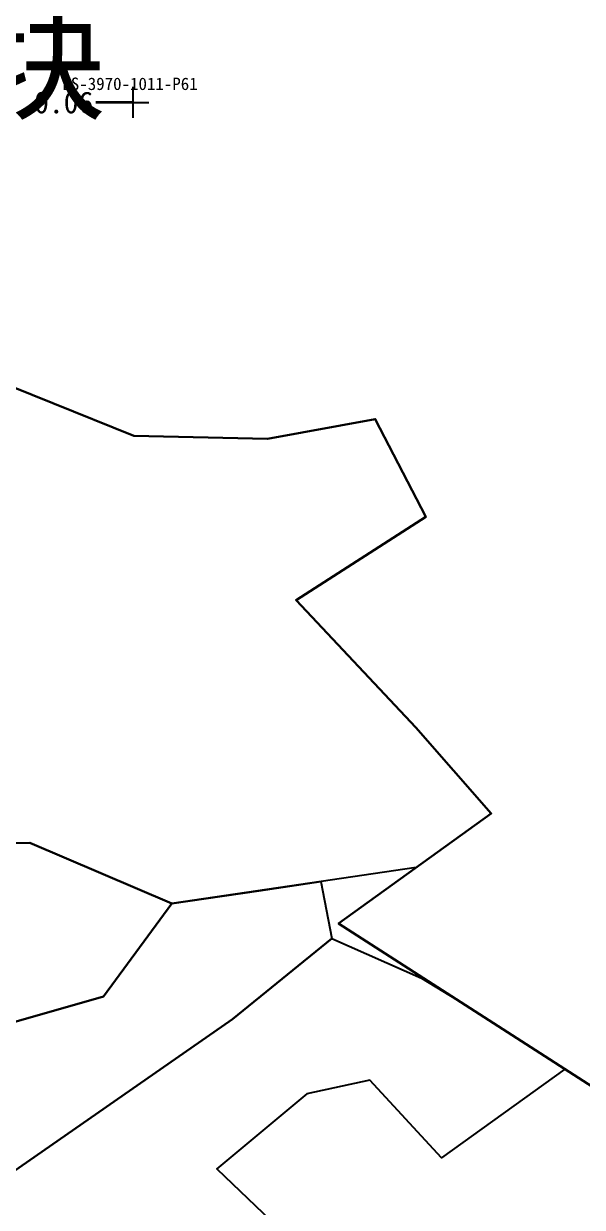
# Model space of a CAD drawing. Header units: metres. Extents: x 469759 to 470079, y 4349683 to 4349873.
# Drawn here: x 469861.64 to 469879.62, y 4349759.47 to 4349797.59 of the extents above; entities that cross this region are included whole.
import ezdxf

# ---------------------------------------------------------------- set-up
doc = ezdxf.new("R2010")
doc.units = ezdxf.units.M
for name, color, linetype in [('0.500-1.000', 4, 'Continuous'), ('点', 7, 'Continuous'), ('综合图_历史矿块', 7, 'Continuous'), ('钻孔', 7, 'Continuous')]:
    doc.layers.add(name, color=color, linetype=linetype)
doc.styles.add('CN_TTF', font='simsunb.ttf')

msp = doc.modelspace()

# ---------------------------------------------------------------- linework, layer by layer
at = {"layer": '0.500-1.000', "color": 4, "lineweight": 30}
for points in [[(469830.39, 4349787.295), (469832.714, 4349793.897), (469833.346, 4349795.69), (469833.842, 4349798.189), (469837.499, 4349797.463), (469836.318, 4349791.516), (469835.349, 4349786.629), (469837.253, 4349777.847), (469842.878, 4349781.034), (469847.681, 4349783.943), (469855.547, 4349787.292), (469859.965, 4349786.419), (469865.187, 4349784.317), (469869.485, 4349784.222), (469872.956, 4349784.858), (469874.58, 4349781.706), (469870.408, 4349779.03), (469874.262, 4349774.922), (469876.69, 4349772.16), (469871.78, 4349768.615), (469885.683, 4349759.656)], [(469827.97, 4349784.755), (469838.199, 4349789.675), (469837.744, 4349791.415), (469841.232, 4349792.328), (469842.445, 4349795.173), (469850.983, 4349794.155), (469851.079, 4349794.091), (469853.038, 4349792.786), (469855.266, 4349791.301), (469853.651, 4349787.667), (469859.965, 4349786.419), (469865.187, 4349784.317), (469869.485, 4349784.222), (469872.956, 4349784.858), (469874.58, 4349781.706), (469870.408, 4349779.03), (469874.262, 4349774.922), (469876.69, 4349772.16), (469871.78, 4349768.615), (469885.683, 4349759.656)]]:
    msp.add_lwpolyline(points, dxfattribs=at)
at = {"layer": '点', "color": 138, "true_color": 0x004c4c}
for p, q in [((469865.169, 4349794.554), (469865.169, 4349795.554)), ((469864.669, 4349795.054), (469865.669, 4349795.054))]:
    msp.add_line(p, q, dxfattribs=at)
at = {"layer": '综合图_历史矿块', "color": 9}
for points in [[(469837.3, 4349777.874), (469842.878, 4349781.034), (469847.681, 4349783.943), (469855.547, 4349787.292), (469859.965, 4349786.419), (469865.187, 4349784.317), (469869.485, 4349784.222), (469872.956, 4349784.858), (469874.58, 4349781.706), (469870.408, 4349779.03), (469874.262, 4349774.922), (469876.69, 4349772.16), (469874.272, 4349770.414), (469866.414, 4349769.254), (469861.845, 4349771.213), (469856.754, 4349771.099), (469852.439, 4349771.326), (469850.168, 4349770.343), (469847.292, 4349769.245), (469845.59, 4349771.971), (469846.044, 4349775.075), (469840.744, 4349776.814), (469837.3, 4349777.874)], [(469817.208, 4349769.309), (469828.454, 4349775.127), (469837.3, 4349777.874), (469846.044, 4349775.075), (469845.59, 4349771.971), (469847.292, 4349769.245), (469850.168, 4349770.343), (469852.439, 4349771.326), (469856.754, 4349771.099), (469861.845, 4349771.213), (469866.414, 4349769.254), (469864.214, 4349766.26), (469858.315, 4349764.574), (469853.994, 4349765.649), (469852.242, 4349767.401), (469842.005, 4349764.839), (469836.359, 4349766.411), (469832.229, 4349766.357), (469826.099, 4349763.33), (469820.476, 4349762.487), (469821.961, 4349767.803), (469817.208, 4349769.309)], [(469851.682, 4349759.72), (469853.994, 4349765.649), (469858.315, 4349764.574), (469864.214, 4349766.26), (469866.414, 4349769.254), (469869.209, 4349769.667), (469871.209, 4349769.962), (469871.556, 4349768.128), (469868.362, 4349765.532), (469860.241, 4349759.881), (469855.658, 4349756.452), (469851.682, 4349759.72)]]:
    msp.add_lwpolyline(points, close=True, dxfattribs=at)
msp.add_lwpolyline([(469855.658, 4349756.452), (469860.241, 4349759.881), (469868.362, 4349765.532), (469871.556, 4349768.128), (469874.451, 4349766.853), (469875.821, 4349766.011), (469879.061, 4349763.923), (469875.09, 4349761.071), (469872.785, 4349763.564), (469870.761, 4349763.128), (469867.863, 4349760.713), (469870.09, 4349758.577)], dxfattribs=at)
at = {"layer": '钻孔', "color": 8, "lineweight": 35}
msp.add_line((469865.169, 4349795.054), (469863.969, 4349795.054), dxfattribs=at)

# ---------------------------------------------------------------- texts
at = {"insert": (469849.979, 4349797.83), "char_height": 3, "attachment_point": 1, "style": 'CN_TTF'}
msp.add_mtext('3号矿块', dxfattribs=at)
at = {"layer": '钻孔', "color": 138, "true_color": 0x004c4c, "style": 'CN_TTF'}
msp.add_text('BS-3970-1011-P61', height=0.4, dxfattribs=at).set_placement((469862.889, 4349795.454))
at = {"layer": '钻孔', "color": 8, "style": 'CN_TTF'}
msp.add_text('0.06', height=0.7, dxfattribs=at).set_placement((469861.979, 4349794.704))

doc.saveas('drawing.dxf')
